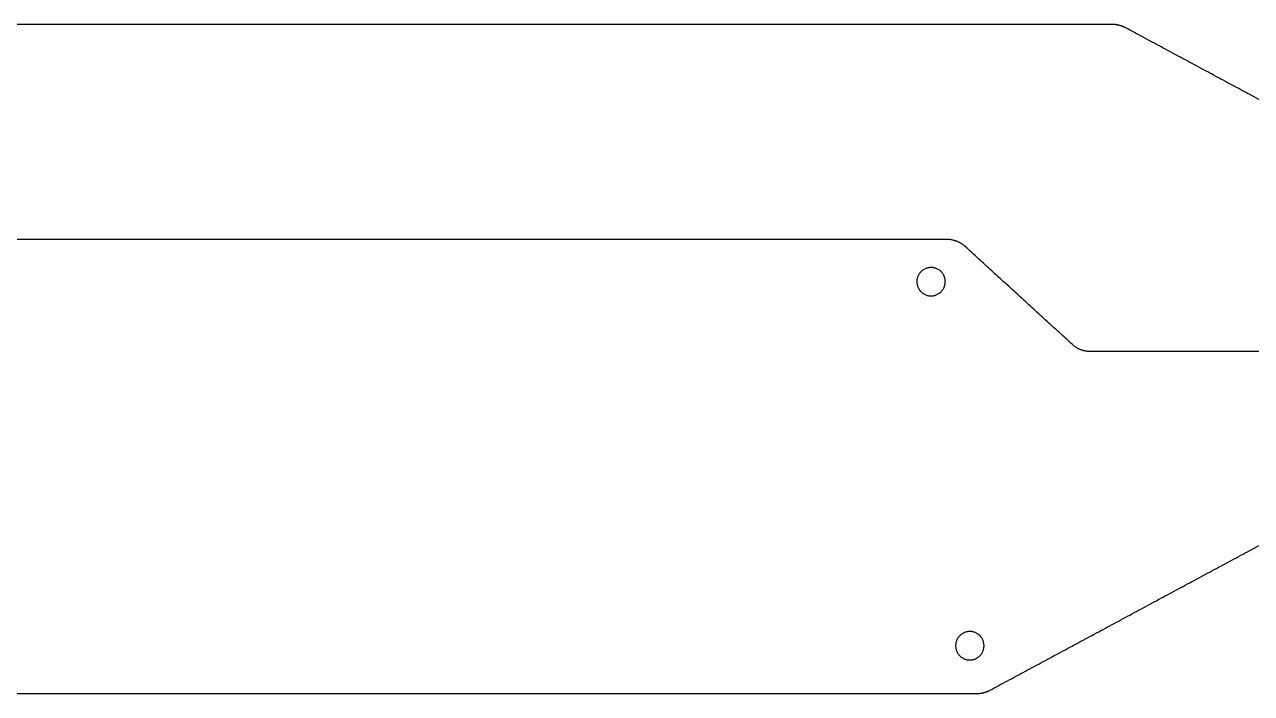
# Model space of a CAD drawing. Header units: inches. Extents: x -37.5 to 58.1, y -26.7 to 54.4.
# Drawn here: x -17.8 to -12.36, y 26.15 to 29.11 of the extents above; entities that cross this region are included whole.
import ezdxf

# ---------------------------------------------------------------- set-up
doc = ezdxf.new("R2010")
doc.units = ezdxf.units.IN
doc.header["$MEASUREMENT"] = 0
doc.layers.add('cut clear acryl', color=1, linetype='Continuous', true_color=0xfb0007)

msp = doc.modelspace()

# ---------------------------------------------------------------- linework, layer by layer
at = {"layer": 'cut clear acryl'}
for points in [[(-12.9769, 29.1135), (-16.0158, 29.1135), (-19.0548, 29.1135)], [(-11.6611, 28.4222), (-12.291, 28.7608), (-12.9209, 29.0994)], [(-13.7118, 28.1613), (-16.6881, 28.1613), (-19.6644, 28.1613)], [(-13.1561, 27.6957), (-13.3941, 27.913), (-13.6321, 28.1304)], [(-13.5221, 26.1642), (-12.8922, 26.5028), (-12.2623, 26.8414)], [(-19.3494, 26.1501), (-16.4637, 26.1501), (-13.578, 26.1501)]]:
    msp.add_open_spline(points, degree=2, dxfattribs=at)
for points, weights in [([(-12.9209, 29.0994), (-12.9471, 29.1135), (-12.9769, 29.1135)], [1, 0.969742667533, 1]), ([(-13.6321, 28.1304), (-13.6659, 28.1613), (-13.7118, 28.1613)], [1, 0.932317881929, 1]), ([(-13.0764, 27.6648), (-13.1223, 27.6648), (-13.1561, 27.6957)], [1, 0.932317881932, 1]), ([(-13.578, 26.1501), (-13.5483, 26.1501), (-13.5221, 26.1642)], [1, 0.969742667534, 1])]:
    msp.add_rational_spline(points, weights, degree=2, dxfattribs=at)
for points, knots in [([(-13.8458, 27.9743), (-13.8458, 28.0373), (-13.7828, 28.0373), (-13.7198, 28.0373), (-13.7198, 27.9743), (-13.7198, 27.9113), (-13.7828, 27.9113), (-13.8458, 27.9113), (-13.8458, 27.9743)], [17269.130969, 17269.130969, 17269.130969, 17271.644243, 17271.644243, 17274.157517, 17274.157517, 17276.670791, 17276.670791, 17279.184065, 17279.184065, 17279.184065]), ([(-13.674, 26.3615), (-13.674, 26.4245), (-13.611, 26.4245), (-13.548, 26.4245), (-13.548, 26.3615), (-13.548, 26.2985), (-13.611, 26.2985), (-13.674, 26.2985), (-13.674, 26.3615)], [17289.237162, 17289.237162, 17289.237162, 17291.750436, 17291.750436, 17294.26371, 17294.26371, 17296.776984, 17296.776984, 17299.290258, 17299.290258, 17299.290258])]:
    msp.add_rational_spline(points, [1, 0.707106781187, 1, 0.707106781187, 1, 0.707106781187, 1, 0.707106781187, 1], degree=2, knots=knots, dxfattribs=at)
msp.add_open_spline([(-5.8273, 27.6648), (-6.1702, 27.6648), (-6.5132, 27.6648), (-9.7948, 27.6648), (-13.0764, 27.6648)], degree=2, knots=[20726.357537, 20726.357537, 20726.357537, 20743.779333, 20743.779333, 24175.971112, 24175.971112, 24175.971112], dxfattribs=at)

doc.saveas('drawing.dxf')
